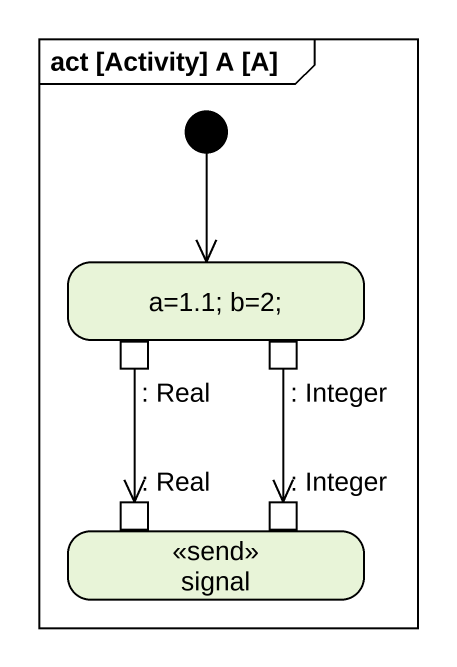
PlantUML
@startuml
mainframe act [Activity] A [A]
hide empty description
state "a=1.1; b=2;" as a_1_1_b_2 {
  state ": Real" as Real <<outputPin>>
  state ": Integer" as Integer <<outputPin>>
}
state signal <<send>> {
  state ": Real" as Real_2 <<inputPin>>
  state ": Integer" as Integer_2 <<inputPin>>
}
[*] --> a_1_1_b_2
Real --> Real_2
Integer --> Integer_2
@enduml
